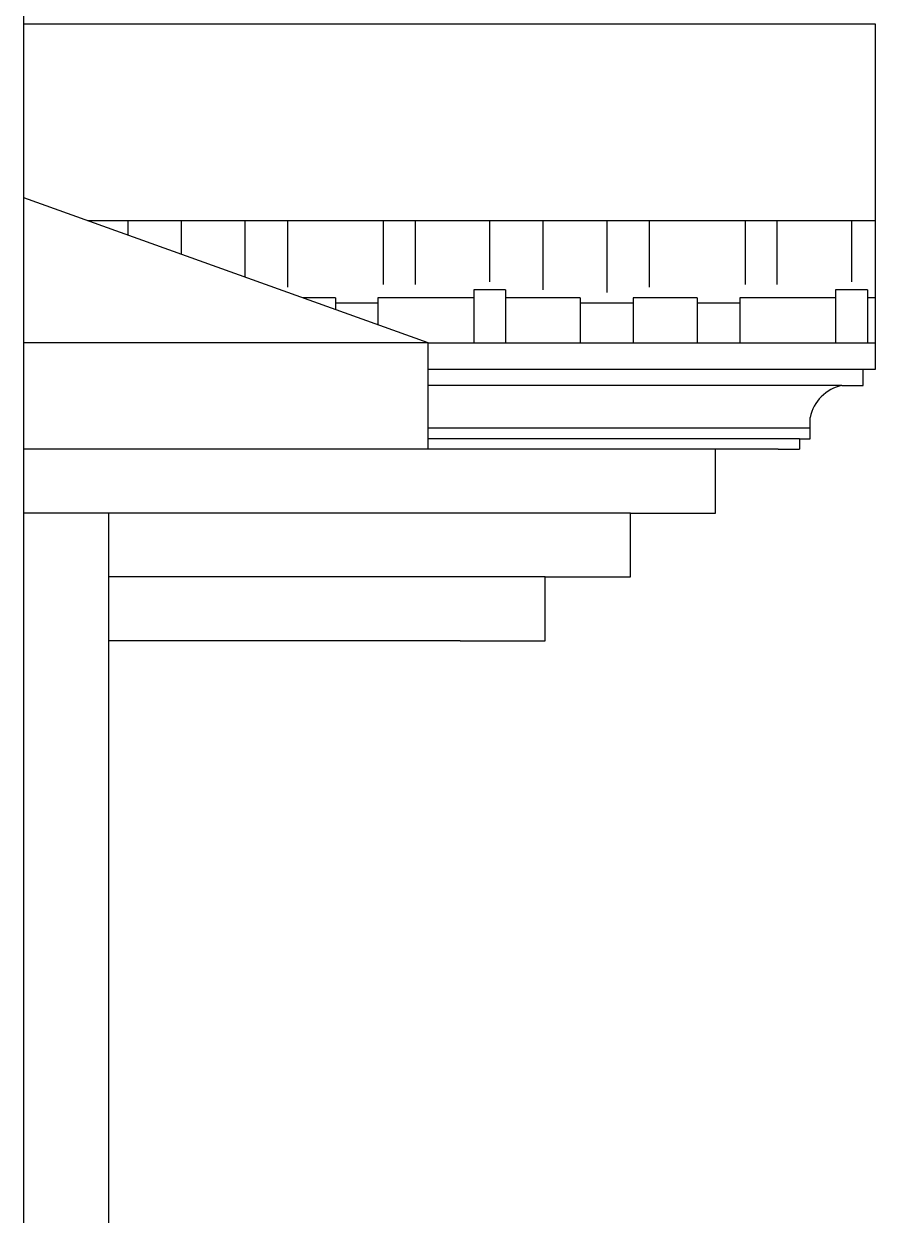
# Model space of a CAD drawing. Header units: inches. Extents: x 1397 to 20304, y -27267 to -746.
# Drawn here: x 17729.1 to 17769.1, y -21133.1 to -21077.1 of the extents above; entities that cross this region are included whole.
import ezdxf

# ---------------------------------------------------------------- set-up
doc = ezdxf.new("R2010")
doc.units = ezdxf.units.IN
doc.header["$LTSCALE"] = 17
doc.header["$MEASUREMENT"] = 0
doc.layers.add('25 BOT BAR', color=12, linetype='Continuous', lineweight=25)

# ---------------------------------------------------------------- blocks, each defined once
blk = doc.blocks.new('A$C261f3448')
blk.add_line((0, 0), (40, 0))

msp = doc.modelspace()

# ---------------------------------------------------------------- hatches: boundary and pattern name
at = {"layer": '25 BOT BAR'}
h = msp.add_hatch(dxfattribs=at)
h.set_pattern_fill('AR-RSHKE', color=8, scale=0.5, angle=180)
h.paths.add_polyline_path([(17769.12, -21086.361), (17732.12, -21086.361), (17748.12, -21092.111), (17769.12, -21092.111)])

# ---------------------------------------------------------------- linework, layer by layer
for p, q in [((17729.12, -21389.111), (17729.12, -20886.27)), ((17769.12, -21077.111), (17769.12, -21092.111)), ((17748.12, -21092.111), (17729.12, -21085.283)), ((17732.12, -21086.361), (17769.12, -21086.361)), ((17748.12, -21092.111), (17729.12, -21092.111)), ((17748.12, -21097.111), (17748.12, -21092.111)), ((17748.12, -21092.111), (17769.12, -21092.111)), ((17769.12, -21092.111), (17769.12, -21093.361)), ((17769.12, -21093.361), (17748.12, -21093.361)), ((17768.561, -21094.111), (17768.561, -21093.361)), ((17767.561, -21094.111), (17748.12, -21094.111)), ((17767.561, -21094.111), (17768.561, -21094.111)), ((17766.061, -21096.111), (17766.061, -21095.611)), ((17766.061, -21096.111), (17748.12, -21096.111)), ((17766.061, -21096.611), (17766.061, -21096.111)), ((17765.561, -21096.611), (17748.12, -21096.611)), ((17765.561, -21096.611), (17765.561, -21097.111)), ((17765.561, -21096.611), (17766.061, -21096.611)), ((17748.12, -21097.111), (17729.12, -21097.111)), ((17761.62, -21097.111), (17748.12, -21097.111)), ((17761.62, -21100.111), (17761.62, -21097.111)), ((17764.561, -21097.111), (17761.62, -21097.111)), ((17764.561, -21097.111), (17764.561, -21097.111)), ((17764.561, -21097.111), (17765.561, -21097.111)), ((17757.62, -21100.111), (17729.12, -21100.111)), ((17733.12, -21165.111), (17733.12, -21100.111)), ((17757.62, -21103.111), (17757.62, -21100.111)), ((17757.62, -21100.111), (17761.62, -21100.111)), ((17753.62, -21103.111), (17733.12, -21103.111)), ((17753.62, -21106.111), (17753.62, -21103.111)), ((17753.62, -21103.111), (17757.62, -21103.111)), ((17749.62, -21106.111), (17733.12, -21106.111)), ((17749.62, -21106.111), (17753.62, -21106.111))]:
    msp.add_line(p, q, dxfattribs=at)
msp.add_arc((17767.957, -21096.007), 1.937, 101.7959, 168.2044, dxfattribs=at)

# ---------------------------------------------------------------- block references
msp.add_blockref('A$C261f3448', (17729.12, -21077.111), dxfattribs=at)

doc.saveas('drawing.dxf')
